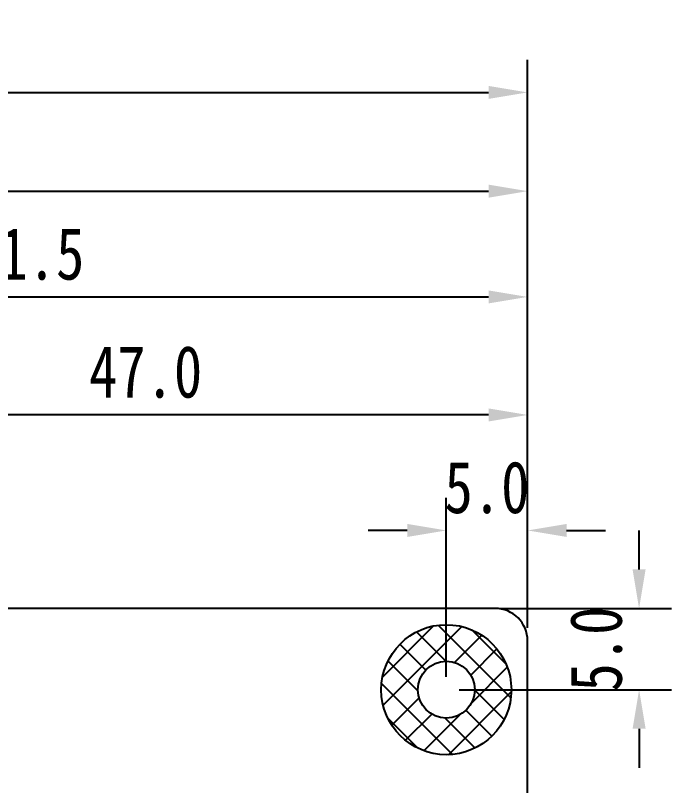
# Model space of a CAD drawing. Header units: inches. Extents: x 716 to 1232, y -1720 to -1356.
# Drawn here: x 927.16 to 967.53, y -1472.35 to -1424.97 of the extents above; entities that cross this region are included whole.
import ezdxf

# ---------------------------------------------------------------- set-up
doc = ezdxf.new("R2010")
doc.units = ezdxf.units.IN
doc.header["$LTSCALE"] = 20
doc.header["$MEASUREMENT"] = 0
doc.header["$PDMODE"] = 3
doc.header["$PDSIZE"] = 0.3125
doc.layers.get('0').update_dxf_attribs({"linetype": 'CONTINUOUS'})
doc.layers.get('Defpoints').update_dxf_attribs({"linetype": 'CONTINUOUS'})
doc.layers.add('01___PRT_ALL_DTM_PLN', color=7, linetype='CONTINUOUS')
doc.layers.add('02___PRT_ALL_AXES', color=7, linetype='CONTINUOUS')
doc.styles.get("Standard").update_dxf_attribs({"font": 'STSONG.TTF', "width": 0.8})
doc.dimstyles.get("Standard").update_dxf_attribs({"dimscale": 0.4, "dimtxt": 8, "dimasz": 6, "dimexe": 5, "dimexo": 2, "dimgap": 2.5, "dimtad": 1, "dimdec": 1, "dimzin": 4, "dimdsep": 46, "dimtxsty": 'Standard', "dimcen": 0.09, "dimclrd": 3, "dimclre": 3, "dimclrt": 3, "dimadec": 0, "dimazin": 0, "dimtp": 0.01, "dimtm": 0.01, "dimtfac": 1, "dimtdec": 1, "dimtix": 1, "dimtofl": 0, "dimtmove": 0, "dimatfit": 3, "dimfxl": 1, "dimtolj": 1, "dimtzin": 4, "dimarcsym": 0})

# ---------------------------------------------------------------- blocks, each defined once
blk = doc.blocks.new('*D1')
at = {"layer": '01___PRT_ALL_DTM_PLN', "color": 3, "lineweight": -2, "transparency": 16777216}
for p, q in [((828.674, -1462.65), (828.674, -1427.705)), ((958.674, -1462.65), (958.674, -1427.705)), ((831.074, -1429.705), (956.274, -1429.705))]:
    blk.add_line(p, q, dxfattribs=at)
at = {"layer": '01___PRT_ALL_DTM_PLN', "color": 3, "transparency": 16777216}
for points in [[(831.074, -1429.305), (831.074, -1430.105), (828.674, -1429.705)], [(956.274, -1430.105), (956.274, -1429.305), (958.674, -1429.705)]]:
    blk.add_solid(points, dxfattribs=at)
at = {"layer": 'Defpoints', "color": 0, "transparency": 16777216}
for p in [(958.674, -1429.705), (828.674, -1463.45), (958.674, -1463.45)]:
    blk.add_point(p, dxfattribs=at)
at = {"layer": '01___PRT_ALL_DTM_PLN', "color": 3, "transparency": 16777216, "insert": (893.674, -1427.066), "char_height": 3.2, "attachment_point": 5}
blk.add_mtext('\\A1;130.0', dxfattribs=at)
blk = doc.blocks.new('*D8')
at = {"layer": '01___PRT_ALL_DTM_PLN', "color": 3, "lineweight": -2, "transparency": 16777216}
for p, q in [((953.674, -1465.65), (953.674, -1454.652)), ((958.674, -1462.65), (958.674, -1454.652)), ((951.274, -1456.652), (948.874, -1456.652)), ((961.074, -1456.652), (963.474, -1456.652))]:
    blk.add_line(p, q, dxfattribs=at)
at = {"layer": '01___PRT_ALL_DTM_PLN', "color": 3, "transparency": 16777216}
for points in [[(951.274, -1457.052), (951.274, -1456.252), (953.674, -1456.652)], [(961.074, -1456.252), (961.074, -1457.052), (958.674, -1456.652)]]:
    blk.add_solid(points, dxfattribs=at)
at = {"layer": 'Defpoints', "color": 0, "transparency": 16777216}
for p in [(953.674, -1456.652), (958.674, -1463.45), (953.674, -1466.45)]:
    blk.add_point(p, dxfattribs=at)
at = {"layer": '01___PRT_ALL_DTM_PLN', "color": 3, "transparency": 16777216, "insert": (956.174, -1454.013), "char_height": 3.2, "attachment_point": 5}
blk.add_mtext('\\A1;5.0', dxfattribs=at)
blk = doc.blocks.new('*D9')
at = {"layer": '01___PRT_ALL_DTM_PLN', "color": 3, "lineweight": -2, "transparency": 16777216}
for p, q in [((965.534, -1459.05), (965.534, -1456.65)), ((956.937, -1461.45), (967.534, -1461.45)), ((954.474, -1466.45), (967.534, -1466.45)), ((965.534, -1468.85), (965.534, -1471.25))]:
    blk.add_line(p, q, dxfattribs=at)
at = {"layer": '01___PRT_ALL_DTM_PLN', "color": 3, "transparency": 16777216}
for points in [[(965.134, -1459.05), (965.934, -1459.05), (965.534, -1461.45)], [(965.934, -1468.85), (965.134, -1468.85), (965.534, -1466.45)]]:
    blk.add_solid(points, dxfattribs=at)
at = {"layer": 'Defpoints', "color": 0, "transparency": 16777216}
for p in [(956.137, -1461.45), (953.674, -1466.45), (965.534, -1466.45)]:
    blk.add_point(p, dxfattribs=at)
at = {"layer": '01___PRT_ALL_DTM_PLN', "color": 3, "transparency": 16777216, "insert": (962.895, -1463.95), "char_height": 3.2, "attachment_point": 5, "rotation": 90}
blk.add_mtext('\\A1;5.0', dxfattribs=at)
blk = doc.blocks.new('*D11')
at = {"layer": '01___PRT_ALL_DTM_PLN', "color": 3, "lineweight": -2, "transparency": 16777216}
for p, q in [((911.674, -1461.65), (911.674, -1447.546)), ((958.674, -1462.65), (958.674, -1447.546)), ((956.274, -1449.546), (914.074, -1449.546))]:
    blk.add_line(p, q, dxfattribs=at)
at = {"layer": '01___PRT_ALL_DTM_PLN', "color": 3, "transparency": 16777216}
for points in [[(914.074, -1449.146), (914.074, -1449.946), (911.674, -1449.546)], [(956.274, -1449.946), (956.274, -1449.146), (958.674, -1449.546)]]:
    blk.add_solid(points, dxfattribs=at)
at = {"layer": 'Defpoints', "color": 0, "transparency": 16777216}
for p in [(911.674, -1449.546), (911.674, -1462.45), (958.674, -1463.45)]:
    blk.add_point(p, dxfattribs=at)
at = {"layer": '01___PRT_ALL_DTM_PLN', "color": 3, "transparency": 16777216, "insert": (935.174, -1446.907), "char_height": 3.2, "attachment_point": 5}
blk.add_mtext('\\A1;47.0', dxfattribs=at)
blk = doc.blocks.new('*D12')
at = {"layer": '01___PRT_ALL_DTM_PLN', "color": 3, "lineweight": -2, "transparency": 16777216}
for p, q in [((897.174, -1461.65), (897.174, -1440.286)), ((958.674, -1462.65), (958.674, -1440.286)), ((899.574, -1442.286), (956.274, -1442.286))]:
    blk.add_line(p, q, dxfattribs=at)
at = {"layer": '01___PRT_ALL_DTM_PLN', "color": 3, "transparency": 16777216}
for points in [[(899.574, -1441.886), (899.574, -1442.686), (897.174, -1442.286)], [(956.274, -1442.686), (956.274, -1441.886), (958.674, -1442.286)]]:
    blk.add_solid(points, dxfattribs=at)
at = {"layer": 'Defpoints', "color": 0, "transparency": 16777216}
for p in [(958.674, -1442.286), (897.174, -1462.45), (958.674, -1463.45)]:
    blk.add_point(p, dxfattribs=at)
at = {"layer": '01___PRT_ALL_DTM_PLN', "color": 3, "transparency": 16777216, "insert": (927.924, -1439.647), "char_height": 3.2, "attachment_point": 5}
blk.add_mtext('\\A1;61.5', dxfattribs=at)
blk = doc.blocks.new('*D13')
at = {"layer": '01___PRT_ALL_DTM_PLN', "color": 3, "lineweight": -2, "transparency": 16777216}
for p, q in [((879.524, -1461.65), (879.524, -1433.78)), ((958.674, -1462.65), (958.674, -1433.78)), ((881.924, -1435.78), (956.274, -1435.78))]:
    blk.add_line(p, q, dxfattribs=at)
at = {"layer": '01___PRT_ALL_DTM_PLN', "color": 3, "transparency": 16777216}
for points in [[(881.924, -1435.38), (881.924, -1436.18), (879.524, -1435.78)], [(956.274, -1436.18), (956.274, -1435.38), (958.674, -1435.78)]]:
    blk.add_solid(points, dxfattribs=at)
at = {"layer": 'Defpoints', "color": 0, "transparency": 16777216}
for p in [(958.674, -1435.78), (879.524, -1462.45), (958.674, -1463.45)]:
    blk.add_point(p, dxfattribs=at)
at = {"layer": '01___PRT_ALL_DTM_PLN', "color": 3, "transparency": 16777216, "insert": (919.099, -1433.134), "char_height": 3.2, "attachment_point": 5}
blk.add_mtext('\\A1;79.2', dxfattribs=at)

msp = doc.modelspace()

# ---------------------------------------------------------------- hatches: boundary and pattern name
at = {"layer": '01___PRT_ALL_DTM_PLN'}
h = msp.add_hatch(dxfattribs=at)
h.set_pattern_fill('ANSI37', color=4, scale=10, style=0)
h.set_pattern_definition([(45, (-546.8898, 14.6099), (-0.8838835, 0.8838835), []), (135, (-546.8898, 14.6099), (-0.8838835, -0.8838835), [])])
h.paths.add_polyline_path([(829.674, -1466.45, 1), (837.674, -1466.45, 1)])
h.paths.add_polyline_path([(835.424, -1466.45, -1), (831.924, -1466.45, -1)], flags=16)
h.paths.add_polyline_path([(949.674, -1466.45, 1), (957.674, -1466.45, 1)])
h.paths.add_polyline_path([(955.424, -1466.45, -1), (951.924, -1466.45, -1)], flags=16)
h.paths.add_polyline_path([(829.674, -1526.45, 1), (837.674, -1526.45, 1)])
h.paths.add_polyline_path([(835.424, -1526.45, -1), (831.924, -1526.45, -1)], flags=16)
h.paths.add_polyline_path([(949.674, -1526.45, 1), (957.674, -1526.45, 1)])
h.paths.add_polyline_path([(955.424, -1526.45, -1), (951.924, -1526.45, -1)], flags=16)

# ---------------------------------------------------------------- linework, layer by layer
at = {"color": 7, "linetype": 'Continuous'}
for p, q in [((956.674, -1461.45), (830.674, -1461.45)), ((958.674, -1529.45), (958.674, -1463.45))]:
    msp.add_line(p, q, dxfattribs=at)
msp.add_arc((956.674, -1463.45), 2, 0, 90, dxfattribs=at)
at = {"layer": '01___PRT_ALL_DTM_PLN', "color": 3}
msp.add_circle((953.674, -1466.45), 4, dxfattribs=at)
at = {"layer": '02___PRT_ALL_AXES', "color": 7, "linetype": 'Continuous'}
msp.add_circle((953.674, -1466.45), 1.75, dxfattribs=at)

# ---------------------------------------------------------------- dimensions: what is measured, and where the dimension line sits
at = {"layer": '01___PRT_ALL_DTM_PLN', "color": 3}
for base, p1, p2, picture, middle in [((958.674, -1429.705), (828.674, -1463.45), (958.674, -1463.45), '*D1', (893.674, -1427.066)), ((958.673861411, -1435.780123587), (879.523861409, -1462.450083539), (958.673861411, -1463.450083538), '*D13', (919.09886141, -1433.134062981)), ((958.674, -1442.286), (897.174, -1462.45), (958.674, -1463.45), '*D12', (927.924, -1439.647)), ((911.674, -1449.546), (958.674, -1463.45), (911.674, -1462.45), '*D11', (935.174, -1446.907))]:
    dim = msp.add_linear_dim(base=base, p1=p1, p2=p2, dimstyle='Standard', dxfattribs=at)
    dim.commit()
    dim.dimension.update_dxf_attribs({"geometry": picture, "text_midpoint": middle})
for base, p1, angle, picture, middle in [((953.674, -1456.652), (958.674, -1463.45), 180, '*D8', (956.174, -1454.013)), ((965.534, -1466.45), (956.137, -1461.45), 90, '*D9', (962.895, -1463.95))]:
    dim = msp.add_linear_dim(base=base, p1=p1, p2=(953.674, -1466.45), angle=angle, dimstyle='Standard', dxfattribs=at)
    dim.commit()
    dim.dimension.update_dxf_attribs({"geometry": picture, "text_midpoint": middle})

doc.saveas('drawing.dxf')
